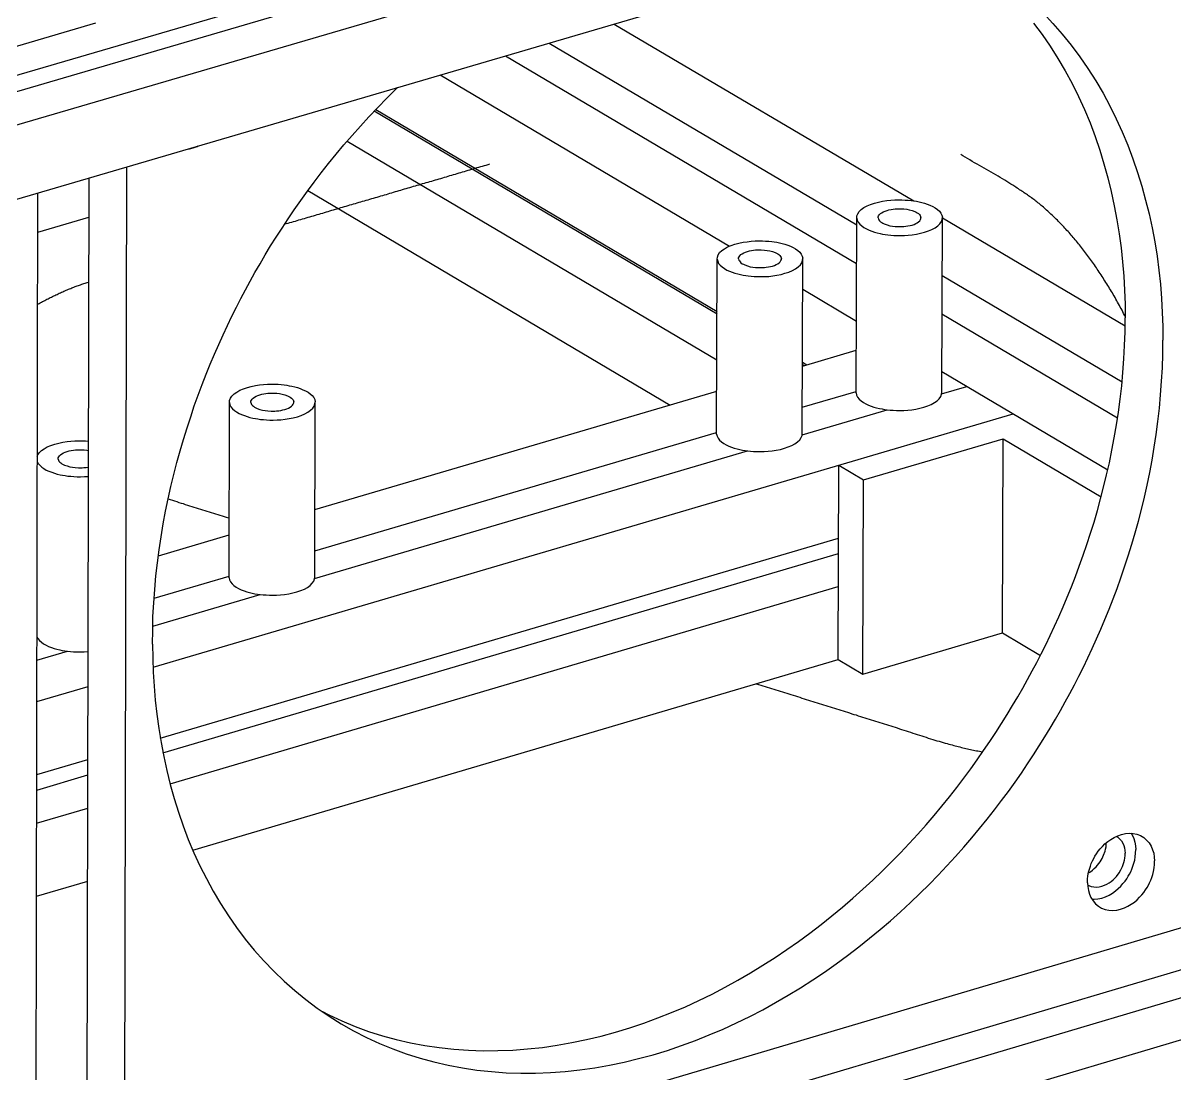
# Model space of a CAD drawing. Header units: millimetres. Extents: x -320 to 323, y -425 to 415.
# Drawn here: x 74.4 to 181.7, y 25.4 to 123.3 of the extents above; entities that cross this region are included whole.
import ezdxf

# ---------------------------------------------------------------- set-up
doc = ezdxf.new("R2010")
doc.units = ezdxf.units.MM
doc.layers.add('SKETCH', color=5, linetype='Continuous')
doc.layers.add('VISIBLE', color=7, linetype='Continuous')

msp = doc.modelspace()

# ---------------------------------------------------------------- linework, layer by layer
at = {"layer": 'SKETCH', "flags": 128}
for points in [[(177.03, 95.95), (176.97, 96.07), (176.89, 96.22), (176.81, 96.37), (176.74, 96.52), (176.66, 96.67), (176.58, 96.82), (176.49, 96.97), (176.41, 97.12), (176.33, 97.27), (176.25, 97.41), (176.17, 97.56), (176.09, 97.7), (176, 97.85), (175.92, 97.99), (175.84, 98.13), (175.75, 98.28), (175.67, 98.42), (175.58, 98.56), (175.5, 98.7), (175.41, 98.84), (175.32, 98.98), (175.24, 99.12), (175.15, 99.26), (175.06, 99.4), (174.98, 99.54), (174.89, 99.67), (174.8, 99.81), (174.71, 99.94), (174.62, 100.08), (174.53, 100.21), (174.44, 100.34), (174.35, 100.48), (174.26, 100.61), (174.17, 100.74), (174.08, 100.87), (173.99, 101), (173.9, 101.12), (173.81, 101.25), (173.71, 101.38), (173.62, 101.5), (173.53, 101.63), (173.43, 101.75), (173.34, 101.88), (173.25, 102), (173.15, 102.12), (173.06, 102.24), (172.96, 102.36), (172.87, 102.48), (172.77, 102.6), (172.68, 102.72), (172.58, 102.84), (172.49, 102.95), (172.39, 103.07), (172.29, 103.19), (172.2, 103.3), (172.1, 103.41), (172, 103.52), (171.91, 103.64), (171.81, 103.75), (171.71, 103.85), (171.61, 103.96), (171.51, 104.07), (171.42, 104.18), (171.32, 104.28), (171.22, 104.39), (171.12, 104.49), (171.02, 104.59), (170.92, 104.7), (170.82, 104.8), (170.72, 104.9), (170.62, 105), (170.52, 105.1), (170.42, 105.19), (170.32, 105.29), (170.22, 105.39), (170.12, 105.48), (170.02, 105.58), (169.92, 105.67), (169.82, 105.76), (169.71, 105.85), (169.61, 105.94), (169.51, 106.03), (169.41, 106.12), (169.31, 106.21), (169.21, 106.29), (169.11, 106.38), (169.01, 106.46), (168.91, 106.54), (168.81, 106.61), (168.71, 106.69), (168.61, 106.77), (168.52, 106.84), (168.42, 106.91), (168.32, 106.98), (168.23, 107.05), (168.13, 107.12), (168.03, 107.19), (167.93, 107.26), (167.83, 107.33), (167.73, 107.4), (167.63, 107.47), (167.52, 107.54), (167.42, 107.61), (167.31, 107.68), (167.2, 107.75), (167.09, 107.82), (166.97, 107.9), (166.86, 107.98), (166.74, 108.05), (166.56, 108.17), (166.38, 108.28), (166.19, 108.4), (166, 108.52), (165.81, 108.64), (165.61, 108.76), (165.4, 108.88), (165.19, 109), (164.98, 109.13), (164.77, 109.25), (164.55, 109.38), (164.33, 109.5), (164.12, 109.63), (163.89, 109.76), (163.67, 109.89), (163.45, 110.01), (163.23, 110.14), (163.01, 110.27), (162.79, 110.39), (162.57, 110.52), (162.35, 110.65), (162.13, 110.77), (161.92, 110.9), (161.71, 111.02)], [(98.72, 104.54), (98.88, 104.59), (99.05, 104.64), (99.22, 104.69), (99.39, 104.74), (99.56, 104.78), (99.73, 104.83), (99.89, 104.88), (100.06, 104.93), (100.23, 104.98), (100.4, 105.03), (100.57, 105.08), (100.74, 105.13), (100.91, 105.18), (101.08, 105.23), (101.25, 105.28), (101.42, 105.33), (101.59, 105.38), (101.76, 105.43), (101.93, 105.48), (102.1, 105.53), (102.27, 105.58), (102.44, 105.63), (102.61, 105.68), (102.78, 105.73), (102.94, 105.78), (103.11, 105.83), (103.28, 105.88), (103.45, 105.93), (103.62, 105.98), (103.79, 106.03), (103.96, 106.08), (104.13, 106.13), (104.3, 106.18), (104.47, 106.23), (104.64, 106.28), (104.81, 106.33), (104.98, 106.38), (105.15, 106.43), (105.32, 106.48), (105.49, 106.53), (105.66, 106.58), (105.83, 106.63), (105.99, 106.67), (106.16, 106.72), (106.33, 106.77), (106.5, 106.82), (106.67, 106.87), (106.84, 106.92), (107.01, 106.97), (107.18, 107.02), (107.35, 107.07), (107.52, 107.12), (107.69, 107.17), (107.86, 107.22), (108.03, 107.27), (108.2, 107.32), (108.37, 107.37), (108.54, 107.42), (108.7, 107.47), (108.87, 107.52), (109.04, 107.57), (109.21, 107.62), (109.38, 107.67), (109.55, 107.72), (109.72, 107.77), (109.89, 107.82), (110.06, 107.87), (110.23, 107.92), (110.4, 107.97), (110.57, 108.02), (110.74, 108.07), (110.91, 108.12), (111.08, 108.17), (111.25, 108.22), (111.41, 108.27), (111.58, 108.32), (111.75, 108.37), (111.92, 108.41), (112.09, 108.46), (112.26, 108.51), (112.43, 108.56), (112.6, 108.61), (112.77, 108.66), (112.94, 108.71), (113.11, 108.76), (113.28, 108.81), (113.45, 108.86), (113.62, 108.91), (113.79, 108.96), (113.95, 109.01), (114.12, 109.06), (114.29, 109.11), (114.46, 109.16), (114.63, 109.21), (114.8, 109.26), (114.97, 109.31), (115.14, 109.36), (115.31, 109.41), (115.48, 109.46), (115.65, 109.51), (115.82, 109.56), (115.99, 109.61), (116.16, 109.66), (116.33, 109.71), (116.49, 109.76), (116.66, 109.81), (116.83, 109.86), (117, 109.91), (117.17, 109.96), (117.34, 110.01), (117.51, 110.05), (117.68, 110.1), (117.85, 110.15)], [(75.71, 97.08), (75.74, 97.1), (75.85, 97.16), (75.95, 97.21), (76.06, 97.27), (76.16, 97.32), (76.26, 97.38), (76.37, 97.43), (76.47, 97.49), (76.58, 97.54), (76.68, 97.59), (76.79, 97.65), (76.89, 97.7), (77, 97.75), (77.1, 97.8), (77.21, 97.85), (77.31, 97.9), (77.42, 97.95), (77.52, 98), (77.63, 98.05), (77.73, 98.1), (77.84, 98.15), (77.95, 98.19), (78.05, 98.24), (78.16, 98.29), (78.26, 98.33), (78.37, 98.38), (78.47, 98.42), (78.58, 98.47), (78.69, 98.51), (78.79, 98.55), (78.9, 98.6), (79, 98.64), (79.1, 98.68), (79.21, 98.72), (79.31, 98.75), (79.41, 98.79), (79.51, 98.83), (79.62, 98.87), (79.72, 98.9), (79.82, 98.94), (79.93, 98.98), (80.03, 99.01), (80.13, 99.05), (80.24, 99.08), (80.34, 99.12), (80.45, 99.15), (80.48, 99.16)], [(87.87, 78.94), (88.06, 78.88), (88.27, 78.81), (88.47, 78.75), (88.67, 78.69), (88.87, 78.62), (89.07, 78.56), (89.27, 78.5), (89.47, 78.43), (89.67, 78.37), (89.87, 78.31), (90.08, 78.24), (90.28, 78.18), (90.48, 78.12), (90.68, 78.05), (90.88, 77.99), (91.08, 77.93), (91.28, 77.86), (91.48, 77.8), (91.69, 77.74), (91.89, 77.67), (92.09, 77.61), (92.29, 77.55), (92.49, 77.49), (92.69, 77.42), (92.89, 77.36), (93.09, 77.3), (93.29, 77.23), (93.5, 77.17), (93.56, 77.15)], [(142.66, 61.73), (142.67, 61.72), (142.88, 61.66), (143.08, 61.6), (143.28, 61.53), (143.48, 61.47), (143.68, 61.41), (143.89, 61.34), (144.09, 61.28), (144.29, 61.22), (144.49, 61.15), (144.69, 61.09), (144.89, 61.03), (145.1, 60.96), (145.3, 60.9), (145.5, 60.84), (145.7, 60.77), (145.9, 60.71), (146.11, 60.65), (146.31, 60.58), (146.51, 60.52), (146.71, 60.46), (146.91, 60.39), (147.12, 60.33), (147.32, 60.26), (147.52, 60.2), (147.72, 60.14), (147.92, 60.07), (148.13, 60.01), (148.33, 59.95), (148.53, 59.88), (148.73, 59.82), (148.93, 59.76), (149.14, 59.69), (149.34, 59.63), (149.54, 59.57), (149.74, 59.5), (149.94, 59.44), (150.15, 59.38), (150.35, 59.31), (150.55, 59.25), (150.75, 59.19), (150.95, 59.12), (151.16, 59.06), (151.36, 59), (151.56, 58.93), (151.76, 58.87), (151.96, 58.81), (152.17, 58.74), (152.37, 58.68), (152.57, 58.62), (152.77, 58.55), (152.97, 58.49), (153.18, 58.43), (153.38, 58.36), (153.58, 58.3), (153.78, 58.23), (153.98, 58.17), (154.19, 58.11), (154.39, 58.04), (154.59, 57.98), (154.79, 57.92), (154.99, 57.85), (155.2, 57.79), (155.4, 57.73), (155.6, 57.66), (155.8, 57.6), (156.01, 57.53), (156.21, 57.47), (156.42, 57.4), (156.63, 57.33), (156.83, 57.27), (157.04, 57.2), (157.25, 57.13), (157.46, 57.06), (157.66, 57), (157.87, 56.93), (158.08, 56.86), (158.28, 56.79), (158.49, 56.73), (158.69, 56.66), (158.9, 56.6), (159.1, 56.54), (159.3, 56.47), (159.5, 56.41), (159.69, 56.36), (159.88, 56.3), (160.08, 56.24), (160.26, 56.19), (160.45, 56.14), (160.6, 56.1), (160.76, 56.06), (160.91, 56.02), (161.06, 55.98), (161.2, 55.94), (161.35, 55.9), (161.49, 55.86), (161.64, 55.83), (161.78, 55.79), (161.92, 55.75), (162.06, 55.72), (162.2, 55.69), (162.34, 55.65), (162.48, 55.62), (162.62, 55.59), (162.76, 55.56), (162.9, 55.53), (163.04, 55.51), (163.18, 55.48), (163.31, 55.46), (163.45, 55.43), (163.59, 55.41), (163.73, 55.39), (163.77, 55.38)]]:
    msp.add_lwpolyline(points, dxfattribs=at)
at = {"layer": 'VISIBLE'}
for p, q in [((-16.67, 91.93), (306.02, 186.43)), ((-16.67, 90.42), (302.44, 183.89)), ((-16.66, 87.3), (305.98, 181.83)), ((-16.66, 80.36), (305.93, 174.95)), ((169.38, 124.22), (170.29, 123.25)), ((-2.2, 98.9), (81.12, 123.29)), ((129.43, 123.19), (157.34, 106.71)), ((168.49, 123.28), (169.29, 122.21)), ((170.29, 123.25), (171.17, 122.24)), ((123.36, 121.41), (152.03, 104.47)), ((169.29, 122.21), (170.05, 121.11)), ((169.29, 122.21), (170.05, 121.11)), ((171.17, 122.24), (172.01, 121.21)), ((119.31, 120.22), (152.01, 100.89)), ((170.05, 121.11), (170.77, 119.98)), ((172.01, 121.21), (172.81, 120.14)), ((170.77, 119.98), (171.45, 118.82)), ((172.81, 120.14), (173.57, 119.03)), ((113.23, 118.44), (140.18, 102.5)), ((171.45, 118.82), (172.09, 117.64)), ((173.57, 119.03), (174.29, 117.9)), ((108.24, 116.28), (109.11, 117.14)), ((109.11, 117.14), (109.25, 117.27)), ((172.09, 117.64), (172.69, 116.44)), ((174.29, 117.9), (174.97, 116.75)), ((107.4, 115.42), (108.24, 116.28)), ((172.69, 116.44), (173.24, 115.21)), ((174.97, 116.75), (175.61, 115.57)), ((106.58, 114.55), (107.4, 115.42)), ((107.08, 115.09), (139.01, 96.19)), ((107.21, 115.22), (139.01, 96.4)), ((173.24, 115.21), (173.76, 113.97)), ((173.24, 115.21), (173.76, 113.97)), ((175.61, 115.57), (176.21, 114.36)), ((105.78, 113.68), (106.58, 114.55)), ((173.76, 113.97), (174.23, 112.72)), ((173.76, 113.97), (174.23, 112.72)), ((176.21, 114.36), (176.76, 113.14)), ((104.25, 111.94), (105.01, 112.81)), ((105.01, 112.81), (105.78, 113.68)), ((174.23, 112.72), (174.67, 111.45)), ((176.76, 113.14), (177.28, 111.9)), ((89.85, 111.57), (90.21, 111.65)), ((90.21, 111.65), (90.56, 111.78)), ((90.56, 111.78), (90.67, 111.83)), ((103.53, 111.07), (104.25, 111.94)), ((104.55, 112.28), (138.99, 91.89)), ((177.28, 111.9), (177.75, 110.64)), ((89.79, 111.57), (89.85, 111.57)), ((102.82, 110.2), (103.53, 111.07)), ((174.67, 111.45), (175.06, 110.16)), ((177.75, 110.64), (178.19, 109.37)), ((83.82, 9.82), (84.02, 109.88)), ((102.14, 109.33), (102.82, 110.2)), ((175.06, 110.16), (175.42, 108.87)), ((175.06, 110.16), (175.42, 108.87)), ((80.31, 8.78), (80.5, 108.85)), ((100.84, 107.6), (101.48, 108.46)), ((101.48, 108.46), (102.14, 109.33)), ((175.42, 108.87), (175.74, 107.57)), ((178.19, 109.37), (178.58, 108.09)), ((75.55, 7.37), (75.72, 107.44)), ((100.22, 106.74), (100.84, 107.6)), ((100.9, 107.68), (134.63, 87.69)), ((175.74, 107.57), (176.02, 106.26)), ((178.58, 108.09), (178.94, 106.79)), ((99.62, 105.88), (100.22, 106.74)), ((152.99, 106.24), (153.32, 106.38)), ((153.32, 106.38), (153.68, 106.5)), ((153.68, 106.5), (154.05, 106.6)), ((154.05, 106.6), (154.44, 106.68)), ((154.44, 106.68), (154.82, 106.74)), ((154.82, 106.74), (155.2, 106.77)), ((155.2, 106.77), (155.56, 106.8)), ((155.56, 106.8), (155.91, 106.81)), ((155.91, 106.81), (156.24, 106.8)), ((156.24, 106.8), (156.54, 106.79)), ((156.54, 106.79), (156.83, 106.77)), ((156.83, 106.77), (157.1, 106.74)), ((157.1, 106.74), (157.34, 106.71)), ((157.34, 106.71), (157.58, 106.67)), ((157.58, 106.67), (157.83, 106.62)), ((157.83, 106.62), (158.08, 106.56)), ((158.08, 106.56), (158.34, 106.49)), ((158.34, 106.49), (158.6, 106.4)), ((158.6, 106.4), (158.85, 106.3)), ((158.85, 106.3), (159.1, 106.19)), ((176.02, 106.26), (176.27, 104.95)), ((178.94, 106.79), (179.26, 105.49)), ((75.72, 103.78), (80.49, 105.18)), ((99.04, 105.03), (99.62, 105.88)), ((152.03, 105.1), (152.04, 105.31)), ((152.03, 105.1), (152.04, 105.31)), ((152.04, 105.31), (152.12, 105.51)), ((152.04, 105.31), (152.12, 105.51)), ((152.12, 105.51), (152.25, 105.71)), ((152.12, 105.51), (152.25, 105.71)), ((152.25, 105.71), (152.45, 105.9)), ((152.25, 105.71), (152.45, 105.9)), ((152.45, 105.9), (152.7, 106.08)), ((152.45, 105.9), (152.7, 106.08)), ((152.7, 106.08), (152.99, 106.24)), ((154.02, 105.12), (154.03, 105.22)), ((154.03, 105.22), (154.06, 105.33)), ((154.06, 105.33), (154.13, 105.43)), ((154.13, 105.43), (154.23, 105.52)), ((154.23, 105.52), (154.35, 105.61)), ((154.35, 105.61), (154.5, 105.69)), ((154.5, 105.69), (154.67, 105.76)), ((154.67, 105.76), (154.85, 105.82)), ((154.85, 105.82), (155.03, 105.87)), ((155.03, 105.87), (155.22, 105.91)), ((155.22, 105.91), (155.42, 105.94)), ((155.42, 105.94), (155.6, 105.96)), ((155.6, 105.96), (155.79, 105.97)), ((155.79, 105.97), (156.12, 105.97)), ((156.12, 105.97), (156.42, 105.96)), ((156.42, 105.96), (156.68, 105.93)), ((156.68, 105.93), (156.92, 105.88)), ((156.92, 105.88), (157.18, 105.82)), ((157.18, 105.82), (157.43, 105.72)), ((157.43, 105.72), (157.56, 105.66)), ((157.56, 105.66), (157.67, 105.6)), ((157.67, 105.6), (157.78, 105.53)), ((157.78, 105.53), (157.86, 105.44)), ((157.86, 105.44), (157.94, 105.36)), ((157.94, 105.36), (157.98, 105.26)), ((157.98, 105.26), (158, 105.16)), ((159.1, 106.19), (159.33, 106.06)), ((159.33, 106.06), (159.54, 105.91)), ((159.54, 105.91), (159.72, 105.75)), ((159.72, 105.75), (159.86, 105.57)), ((159.86, 105.57), (159.95, 105.38)), ((159.94, 88.89), (160, 105.18)), ((159.95, 105.38), (160, 105.18)), ((159.98, 104.98), (160, 105.18)), ((179.26, 105.49), (179.54, 104.19)), ((97.94, 103.34), (98.48, 104.18)), ((98.48, 104.18), (99.04, 105.03)), ((151.97, 88.81), (152.03, 105.1)), ((152.03, 105.1), (152.07, 104.9)), ((152.07, 104.9), (152.17, 104.72)), ((152.17, 104.72), (152.31, 104.54)), ((152.31, 104.54), (152.49, 104.38)), ((152.49, 104.38), (152.69, 104.23)), ((152.69, 104.23), (152.92, 104.1)), ((154.02, 105.12), (154.02, 105.12)), ((154.02, 105.12), (154.04, 105.02)), ((154.04, 105.02), (154.09, 104.93)), ((154.09, 104.93), (154.16, 104.84)), ((154.16, 104.84), (154.25, 104.76)), ((154.25, 104.76), (154.35, 104.69)), ((154.35, 104.69), (154.47, 104.62)), ((154.47, 104.62), (154.59, 104.56)), ((154.59, 104.56), (154.85, 104.47)), ((154.85, 104.47), (155.1, 104.4)), ((155.1, 104.4), (155.35, 104.36)), ((155.35, 104.36), (155.6, 104.33)), ((155.6, 104.33), (155.9, 104.31)), ((155.9, 104.31), (156.24, 104.31)), ((156.24, 104.31), (156.42, 104.33)), ((156.42, 104.33), (156.61, 104.35)), ((156.61, 104.35), (156.8, 104.37)), ((156.8, 104.37), (156.99, 104.41)), ((156.99, 104.41), (157.18, 104.46)), ((157.18, 104.46), (157.36, 104.52)), ((157.36, 104.52), (157.52, 104.59)), ((157.36, 104.52), (157.52, 104.59)), ((157.52, 104.59), (157.67, 104.68)), ((157.52, 104.59), (157.67, 104.68)), ((157.67, 104.68), (157.79, 104.76)), ((157.79, 104.76), (157.89, 104.86)), ((157.79, 104.76), (157.89, 104.86)), ((157.89, 104.86), (157.96, 104.96)), ((157.89, 104.86), (157.96, 104.96)), ((157.96, 104.96), (158, 105.06)), ((157.96, 104.96), (158, 105.06)), ((158, 105.16), (158, 105.16)), ((158, 105.06), (158, 105.16)), ((158, 105.06), (158, 105.16)), ((159.03, 104.05), (159.33, 104.21)), ((159.33, 104.21), (159.58, 104.39)), ((159.58, 104.39), (159.77, 104.58)), ((159.77, 104.58), (159.91, 104.78)), ((159.91, 104.78), (159.98, 104.98)), ((160, 105.14), (177.03, 95.08)), ((176.27, 104.95), (176.48, 103.64)), ((179.54, 104.19), (179.79, 102.88)), ((97.42, 102.51), (97.94, 103.34)), ((152.92, 104.1), (153.17, 103.98)), ((153.17, 103.98), (153.43, 103.88)), ((153.43, 103.88), (153.68, 103.8)), ((153.68, 103.8), (153.94, 103.72)), ((153.94, 103.72), (154.2, 103.66)), ((154.2, 103.66), (154.44, 103.62)), ((154.44, 103.62), (154.68, 103.58)), ((154.68, 103.58), (154.93, 103.54)), ((154.93, 103.54), (155.19, 103.51)), ((155.19, 103.51), (155.48, 103.49)), ((155.48, 103.49), (155.79, 103.48)), ((155.79, 103.48), (156.12, 103.48)), ((156.12, 103.48), (156.47, 103.49)), ((156.47, 103.49), (156.83, 103.51)), ((156.83, 103.51), (157.2, 103.55)), ((157.2, 103.55), (157.59, 103.61)), ((157.59, 103.61), (157.97, 103.69)), ((157.97, 103.69), (158.35, 103.78)), ((158.35, 103.78), (158.7, 103.91)), ((158.7, 103.91), (159.03, 104.05)), ((176.48, 103.64), (176.65, 102.33)), ((96.92, 101.68), (97.42, 102.51)), ((139.25, 101.89), (139.45, 102.08)), ((139.25, 101.89), (139.45, 102.08)), ((139.45, 102.08), (139.69, 102.25)), ((139.45, 102.08), (139.69, 102.25)), ((139.69, 102.25), (139.99, 102.42)), ((139.99, 102.42), (140.32, 102.56)), ((140.32, 102.56), (140.68, 102.68)), ((140.68, 102.68), (141.05, 102.78)), ((141.05, 102.78), (141.44, 102.85)), ((141.44, 102.85), (141.82, 102.91)), ((141.66, 101.94), (141.84, 102)), ((141.82, 102.91), (142.2, 102.95)), ((141.84, 102), (142.03, 102.05)), ((142.03, 102.05), (142.22, 102.09)), ((142.2, 102.95), (142.56, 102.98)), ((142.22, 102.09), (142.41, 102.12)), ((142.41, 102.12), (142.6, 102.14)), ((142.56, 102.98), (142.91, 102.99)), ((142.6, 102.14), (142.78, 102.15)), ((142.78, 102.15), (143.12, 102.15)), ((142.91, 102.99), (143.23, 102.98)), ((143.12, 102.15), (143.42, 102.13)), ((143.23, 102.98), (143.54, 102.97)), ((143.42, 102.13), (143.67, 102.1)), ((143.54, 102.97), (143.83, 102.95)), ((143.67, 102.1), (143.92, 102.06)), ((143.83, 102.95), (144.1, 102.92)), ((143.92, 102.06), (144.17, 101.99)), ((144.1, 102.92), (144.34, 102.89)), ((144.17, 101.99), (144.43, 101.9)), ((144.34, 102.89), (144.58, 102.85)), ((144.58, 102.85), (144.83, 102.8)), ((144.83, 102.8), (145.08, 102.74)), ((145.08, 102.74), (145.34, 102.67)), ((145.34, 102.67), (145.6, 102.58)), ((145.6, 102.58), (145.85, 102.48)), ((145.85, 102.48), (146.1, 102.36)), ((146.1, 102.36), (146.33, 102.23)), ((146.33, 102.23), (146.54, 102.09)), ((146.54, 102.09), (146.72, 101.92)), ((176.65, 102.33), (176.79, 101.02)), ((179.79, 102.88), (180, 101.57)), ((96.43, 100.86), (96.92, 101.68)), ((138.97, 84.98), (139.02, 101.28)), ((139.02, 101.28), (139.04, 101.48)), ((139.02, 101.28), (139.07, 101.08)), ((139.04, 101.48), (139.11, 101.69)), ((139.04, 101.48), (139.11, 101.69)), ((139.07, 101.08), (139.16, 100.89)), ((139.11, 101.69), (139.25, 101.89)), ((139.16, 100.89), (139.3, 100.72)), ((141.02, 101.4), (141.06, 101.5)), ((141.02, 101.3), (141.02, 101.4)), ((141.02, 101.3), (141.02, 101.3)), ((141.02, 101.3), (141.04, 101.2)), ((141.04, 101.2), (141.09, 101.11)), ((141.06, 101.5), (141.13, 101.6)), ((141.09, 101.11), (141.16, 101.02)), ((141.13, 101.6), (141.23, 101.7)), ((141.16, 101.02), (141.24, 100.94)), ((141.23, 101.7), (141.35, 101.79)), ((141.24, 100.94), (141.35, 100.86)), ((141.35, 101.79), (141.5, 101.87)), ((141.5, 101.87), (141.66, 101.94)), ((144.43, 101.9), (144.55, 101.84)), ((144.55, 101.84), (144.67, 101.78)), ((144.67, 101.78), (144.77, 101.7)), ((144.67, 100.85), (144.79, 100.94)), ((144.77, 101.7), (144.86, 101.62)), ((144.79, 100.94), (144.89, 101.04)), ((144.86, 101.62), (144.93, 101.53)), ((144.89, 101.04), (144.96, 101.14)), ((144.89, 101.04), (144.96, 101.14)), ((144.93, 101.53), (144.98, 101.44)), ((144.96, 101.14), (145, 101.24)), ((144.96, 101.14), (145, 101.24)), ((144.98, 101.44), (145, 101.34)), ((145, 101.34), (145, 101.34)), ((145, 101.24), (145, 101.34)), ((145, 101.24), (145, 101.34)), ((146.72, 101.92), (146.86, 101.75)), ((146.77, 100.75), (146.91, 100.95)), ((146.86, 101.75), (146.95, 101.56)), ((146.91, 100.95), (146.98, 101.16)), ((146.94, 85.06), (147, 101.36)), ((146.95, 101.56), (147, 101.36)), ((146.98, 101.16), (147, 101.36)), ((176.79, 101.02), (176.9, 99.71)), ((180, 101.57), (180.17, 100.25)), ((95.51, 99.23), (95.96, 100.04)), ((95.96, 100.04), (96.43, 100.86)), ((139.3, 100.72), (139.48, 100.55)), ((139.48, 100.55), (139.69, 100.4)), ((139.69, 100.4), (139.92, 100.27)), ((139.92, 100.27), (140.16, 100.16)), ((140.16, 100.16), (140.42, 100.06)), ((140.42, 100.06), (140.68, 99.97)), ((140.68, 99.97), (140.94, 99.9)), ((140.94, 99.9), (141.19, 99.84)), ((141.19, 99.84), (141.44, 99.79)), ((141.35, 100.86), (141.46, 100.8)), ((141.46, 100.8), (141.59, 100.74)), ((141.59, 100.74), (141.84, 100.65)), ((141.84, 100.65), (142.1, 100.58)), ((142.1, 100.58), (142.34, 100.54)), ((142.34, 100.54), (142.6, 100.5)), ((142.34, 100.54), (142.6, 100.5)), ((142.6, 100.5), (142.9, 100.49)), ((142.9, 100.49), (143.23, 100.49)), ((143.23, 100.49), (143.42, 100.5)), ((143.42, 100.5), (143.6, 100.52)), ((143.6, 100.52), (143.8, 100.55)), ((143.8, 100.55), (143.99, 100.59)), ((143.99, 100.59), (144.18, 100.64)), ((144.18, 100.64), (144.35, 100.7)), ((144.35, 100.7), (144.52, 100.77)), ((144.35, 100.7), (144.52, 100.77)), ((144.52, 100.77), (144.67, 100.85)), ((144.52, 100.77), (144.67, 100.85)), ((144.58, 99.78), (144.97, 99.86)), ((144.97, 99.86), (145.34, 99.96)), ((145.34, 99.96), (145.7, 100.08)), ((145.7, 100.08), (146.03, 100.22)), ((146.03, 100.22), (146.33, 100.38)), ((146.33, 100.38), (146.57, 100.56)), ((146.57, 100.56), (146.77, 100.75)), ((180.17, 100.25), (180.31, 98.94)), ((95.08, 98.43), (95.51, 99.23)), ((141.44, 99.79), (141.68, 99.75)), ((141.68, 99.75), (141.92, 99.72)), ((141.92, 99.72), (142.19, 99.69)), ((142.19, 99.69), (142.48, 99.67)), ((142.48, 99.67), (142.78, 99.65)), ((142.78, 99.65), (143.11, 99.65)), ((143.11, 99.65), (143.46, 99.66)), ((143.46, 99.66), (143.82, 99.68)), ((143.82, 99.68), (144.2, 99.72)), ((144.2, 99.72), (144.58, 99.78)), ((159.98, 99.77), (176.74, 89.86)), ((176.9, 99.71), (176.98, 98.4)), ((180.31, 98.94), (180.42, 97.63)), ((94.65, 97.63), (95.08, 98.43)), ((146.99, 98.47), (151.99, 95.51)), ((176.98, 98.4), (177.02, 97.1)), ((93.82, 95.97), (94.23, 96.81)), ((94.23, 96.81), (94.65, 97.63)), ((177.02, 97.1), (177.04, 95.81)), ((180.42, 97.63), (180.49, 96.32)), ((93.4, 95.11), (93.82, 95.97)), ((159.96, 96.19), (176.33, 86.51)), ((177.02, 94.52), (177.04, 95.81)), ((180.49, 96.32), (180.54, 95.02)), ((92.99, 94.24), (93.4, 95.11)), ((176.98, 93.25), (177.02, 94.52)), ((180.54, 95.02), (180.55, 93.73)), ((92.59, 93.34), (92.99, 94.24)), ((180.54, 92.44), (180.55, 93.73)), ((91.8, 91.51), (92.19, 92.43)), ((92.19, 92.43), (92.59, 93.34)), ((146.96, 91.32), (151.98, 92.8)), ((176.92, 91.98), (176.98, 93.25)), ((180.5, 91.17), (180.54, 92.44)), ((91.42, 90.56), (91.8, 91.51)), ((146.96, 91.69), (147.39, 91.44)), ((146.96, 91.48), (147.15, 91.37)), ((176.82, 90.72), (176.92, 91.98)), ((91.04, 89.59), (91.42, 90.56)), ((159.94, 90.81), (175.41, 81.66)), ((176.71, 89.48), (176.82, 90.72)), ((180.43, 89.9), (180.5, 91.17)), ((90.67, 88.61), (91.04, 89.59)), ((94.56, 89.06), (94.89, 89.2)), ((94.89, 89.2), (95.25, 89.32)), ((95.25, 89.32), (95.62, 89.42)), ((95.62, 89.42), (96.01, 89.5)), ((96.01, 89.5), (96.39, 89.56)), ((96.39, 89.56), (96.77, 89.6)), ((96.77, 89.6), (97.13, 89.62)), ((97.13, 89.62), (97.48, 89.63)), ((97.48, 89.63), (97.81, 89.63)), ((97.81, 89.63), (98.12, 89.62)), ((98.12, 89.62), (98.41, 89.59)), ((98.41, 89.59), (98.67, 89.57)), ((98.67, 89.57), (98.92, 89.53)), ((98.92, 89.53), (99.16, 89.49)), ((99.16, 89.49), (99.41, 89.44)), ((99.41, 89.44), (99.66, 89.38)), ((99.66, 89.38), (99.92, 89.31)), ((99.92, 89.31), (100.18, 89.22)), ((100.18, 89.22), (100.43, 89.12)), ((100.43, 89.12), (100.68, 89.01)), ((159.93, 88.74), (162.27, 89.43)), ((162.27, 89.43), (162.27, 89.43)), ((176.57, 88.25), (176.71, 89.48)), ((180.34, 88.64), (180.43, 89.9)), ((90.31, 87.61), (90.67, 88.61)), ((93.58, 87.92), (93.6, 88.12)), ((93.6, 88.12), (93.68, 88.33)), ((93.6, 88.12), (93.68, 88.33)), ((93.68, 88.33), (93.82, 88.53)), ((93.68, 88.33), (93.82, 88.53)), ((93.82, 88.53), (94.01, 88.72)), ((93.82, 88.53), (94.01, 88.72)), ((94.01, 88.72), (94.26, 88.9)), ((94.01, 88.72), (94.26, 88.9)), ((94.26, 88.9), (94.56, 89.06)), ((95.58, 87.94), (95.59, 88.04)), ((95.59, 88.04), (95.63, 88.14)), ((95.63, 88.14), (95.7, 88.24)), ((95.7, 88.24), (95.79, 88.34)), ((95.79, 88.34), (95.92, 88.43)), ((95.92, 88.43), (96.07, 88.51)), ((96.07, 88.51), (96.23, 88.58)), ((96.23, 88.58), (96.41, 88.64)), ((96.41, 88.64), (96.6, 88.69)), ((96.6, 88.69), (96.79, 88.73)), ((96.79, 88.73), (96.98, 88.76)), ((96.98, 88.76), (97.17, 88.78)), ((97.17, 88.78), (97.36, 88.79)), ((97.36, 88.79), (97.69, 88.79)), ((97.69, 88.79), (97.99, 88.78)), ((97.99, 88.78), (98.25, 88.75)), ((98.25, 88.75), (98.49, 88.7)), ((98.49, 88.7), (98.75, 88.64)), ((98.75, 88.64), (99, 88.54)), ((99, 88.54), (99.13, 88.48)), ((99.13, 88.48), (99.24, 88.42)), ((99.24, 88.42), (99.35, 88.34)), ((99.35, 88.34), (99.44, 88.26)), ((99.44, 88.26), (99.51, 88.17)), ((99.51, 88.17), (99.55, 88.08)), ((99.55, 88.08), (99.57, 87.98)), ((100.68, 89.01), (100.91, 88.88)), ((100.91, 88.88), (101.11, 88.73)), ((101.11, 88.73), (101.29, 88.57)), ((101.29, 88.57), (101.43, 88.39)), ((101.43, 88.39), (101.53, 88.2)), ((101.53, 88.2), (101.57, 88)), ((101.55, 77.95), (138.98, 88.97)), ((146.95, 87.48), (151.97, 88.96)), ((151.97, 88.81), (151.97, 88.81)), ((151.97, 88.81), (152.01, 88.61)), ((152.01, 88.61), (152.11, 88.42)), ((152.11, 88.42), (152.25, 88.25)), ((152.25, 88.25), (152.43, 88.08)), ((152.43, 88.08), (152.64, 87.94)), ((159.27, 87.91), (159.52, 88.09)), ((159.27, 87.91), (159.52, 88.09)), ((159.52, 88.09), (159.71, 88.28)), ((159.71, 88.28), (159.85, 88.48)), ((159.71, 88.28), (159.85, 88.48)), ((159.85, 88.48), (159.92, 88.69)), ((159.85, 88.48), (159.92, 88.69)), ((159.92, 88.69), (159.94, 88.89)), ((159.94, 88.89), (159.94, 88.89)), ((176.41, 87.03), (176.57, 88.25)), ((180.23, 87.4), (180.34, 88.64)), ((89.97, 86.59), (90.31, 87.61)), ((93.55, 71.6), (93.58, 87.92)), ((93.58, 87.92), (93.63, 87.72)), ((93.63, 87.72), (93.72, 87.53)), ((93.72, 87.53), (93.86, 87.35)), ((93.86, 87.35), (94.04, 87.19)), ((94.04, 87.19), (94.25, 87.04)), ((94.25, 87.04), (94.48, 86.91)), ((95.58, 87.94), (95.58, 87.94)), ((95.58, 87.94), (95.6, 87.84)), ((95.6, 87.84), (95.65, 87.75)), ((95.65, 87.75), (95.72, 87.66)), ((95.72, 87.66), (95.81, 87.58)), ((95.81, 87.58), (95.91, 87.5)), ((95.91, 87.5), (96.03, 87.44)), ((96.03, 87.44), (96.15, 87.38)), ((96.15, 87.38), (96.41, 87.28)), ((96.41, 87.28), (96.66, 87.22)), ((96.41, 87.28), (96.66, 87.22)), ((96.66, 87.22), (96.91, 87.17)), ((96.91, 87.17), (97.16, 87.14)), ((97.16, 87.14), (97.46, 87.13)), ((97.46, 87.13), (97.8, 87.13)), ((97.8, 87.13), (97.98, 87.14)), ((97.98, 87.14), (98.17, 87.16)), ((98.17, 87.16), (98.36, 87.19)), ((98.36, 87.19), (98.55, 87.23)), ((98.55, 87.23), (98.74, 87.28)), ((98.74, 87.28), (98.92, 87.34)), ((98.92, 87.34), (99.09, 87.41)), ((98.92, 87.34), (99.09, 87.41)), ((99.09, 87.41), (99.24, 87.49)), ((99.09, 87.41), (99.24, 87.49)), ((99.24, 87.49), (99.36, 87.58)), ((99.36, 87.58), (99.46, 87.68)), ((99.46, 87.68), (99.53, 87.78)), ((99.46, 87.68), (99.53, 87.78)), ((99.53, 87.78), (99.57, 87.88)), ((99.53, 87.78), (99.57, 87.88)), ((99.57, 87.98), (99.57, 87.98)), ((99.57, 87.88), (99.57, 87.98)), ((99.57, 87.88), (99.57, 87.98)), ((100.6, 86.86), (100.89, 87.02)), ((100.89, 87.02), (101.14, 87.2)), ((101.14, 87.2), (101.34, 87.39)), ((101.34, 87.39), (101.48, 87.59)), ((101.48, 87.59), (101.55, 87.8)), ((101.53, 71.68), (101.57, 88)), ((101.55, 87.8), (101.57, 88)), ((146.93, 84.91), (154.86, 87.25)), ((152.64, 87.94), (152.87, 87.8)), ((152.87, 87.8), (153.11, 87.69)), ((153.11, 87.69), (153.37, 87.59)), ((153.37, 87.59), (153.63, 87.5)), ((153.63, 87.5), (153.88, 87.43)), ((153.88, 87.43), (154.14, 87.37)), ((154.14, 87.37), (154.39, 87.32)), ((154.39, 87.32), (154.62, 87.28)), ((154.62, 87.28), (154.87, 87.25)), ((154.87, 87.25), (155.14, 87.22)), ((155.14, 87.22), (155.42, 87.2)), ((155.42, 87.2), (155.73, 87.19)), ((155.73, 87.19), (156.06, 87.18)), ((156.06, 87.18), (156.41, 87.19)), ((156.41, 87.19), (156.77, 87.21)), ((156.77, 87.21), (157.15, 87.25)), ((157.15, 87.25), (157.53, 87.31)), ((157.53, 87.31), (157.91, 87.39)), ((157.91, 87.39), (158.29, 87.49)), ((158.29, 87.49), (158.64, 87.61)), ((158.64, 87.61), (158.97, 87.75)), ((158.97, 87.75), (159.27, 87.91)), ((176.22, 85.83), (176.41, 87.03)), ((180.09, 86.17), (180.23, 87.4)), ((86.47, 63.25), (166.6, 86.87)), ((89.63, 85.55), (89.97, 86.59)), ((94.48, 86.91), (94.72, 86.8)), ((94.72, 86.8), (94.98, 86.7)), ((94.98, 86.7), (95.24, 86.61)), ((95.24, 86.61), (95.49, 86.54)), ((95.49, 86.54), (95.75, 86.48)), ((95.75, 86.48), (96, 86.43)), ((96, 86.43), (96.24, 86.39)), ((96.24, 86.39), (96.48, 86.35)), ((96.48, 86.35), (96.75, 86.33)), ((96.75, 86.33), (97.03, 86.3)), ((97.03, 86.3), (97.34, 86.29)), ((97.34, 86.29), (97.67, 86.29)), ((97.67, 86.29), (98.02, 86.3)), ((98.02, 86.3), (98.38, 86.32)), ((98.38, 86.32), (98.76, 86.36)), ((98.76, 86.36), (99.15, 86.42)), ((99.15, 86.42), (99.53, 86.5)), ((99.53, 86.5), (99.91, 86.6)), ((99.91, 86.6), (100.27, 86.72)), ((100.27, 86.72), (100.6, 86.86)), ((166.6, 86.87), (166.6, 86.87)), ((179.92, 84.95), (180.09, 86.17)), ((89.3, 84.49), (89.63, 85.55)), ((101.54, 74.1), (138.97, 85.13)), ((138.97, 84.98), (138.97, 84.98)), ((138.97, 84.98), (139.01, 84.78)), ((139.01, 84.78), (139.11, 84.59)), ((146.85, 84.65), (146.93, 84.86)), ((146.85, 84.65), (146.93, 84.86)), ((146.93, 84.86), (146.94, 85.06)), ((146.94, 85.06), (146.94, 85.06)), ((176.02, 84.64), (176.22, 85.83)), ((179.74, 83.75), (179.92, 84.95)), ((76.31, 83.62), (76.61, 83.78)), ((76.61, 83.78), (76.94, 83.93)), ((76.94, 83.93), (77.3, 84.05)), ((77.3, 84.05), (77.68, 84.15)), ((77.68, 84.15), (78.06, 84.22)), ((78.06, 84.22), (78.45, 84.28)), ((78.45, 84.28), (78.82, 84.32)), ((78.82, 84.32), (79.19, 84.35)), ((79.19, 84.35), (79.54, 84.36)), ((79.54, 84.36), (79.87, 84.35)), ((79.87, 84.35), (80.17, 84.34)), ((80.17, 84.34), (80.46, 84.32)), ((88.99, 83.42), (89.3, 84.49)), ((139.11, 84.59), (139.25, 84.42)), ((139.25, 84.42), (139.43, 84.25)), ((139.43, 84.25), (139.64, 84.11)), ((139.64, 84.11), (139.87, 83.97)), ((139.87, 83.97), (140.11, 83.86)), ((140.11, 83.86), (140.37, 83.76)), ((140.37, 83.76), (140.62, 83.67)), ((145.29, 83.66), (145.65, 83.78)), ((145.65, 83.78), (145.98, 83.92)), ((145.98, 83.92), (146.27, 84.08)), ((145.98, 83.92), (146.27, 84.08)), ((146.27, 84.08), (146.52, 84.26)), ((146.52, 84.26), (146.71, 84.45)), ((146.52, 84.26), (146.71, 84.45)), ((146.71, 84.45), (146.85, 84.65)), ((146.71, 84.45), (146.85, 84.65)), ((152.66, 80.71), (165.66, 84.54)), ((165.59, 66.45), (165.66, 84.54)), ((165.66, 84.54), (174.8, 79.14)), ((175.8, 83.47), (176.02, 84.64)), ((179.54, 82.56), (179.74, 83.75)), ((75.68, 82.93), (75.73, 83.05)), ((75.68, 82.93), (75.73, 83.05)), ((75.73, 83.05), (75.87, 83.25)), ((75.73, 83.05), (75.87, 83.25)), ((75.87, 83.25), (76.06, 83.44)), ((75.87, 83.25), (76.06, 83.44)), ((76.06, 83.44), (76.31, 83.62)), ((76.06, 83.44), (76.31, 83.62)), ((77.63, 82.66), (77.64, 82.76)), ((77.63, 82.66), (77.63, 82.66)), ((77.63, 82.66), (77.65, 82.56)), ((77.64, 82.76), (77.68, 82.87)), ((77.68, 82.87), (77.75, 82.97)), ((77.75, 82.97), (77.85, 83.06)), ((77.85, 83.06), (77.97, 83.15)), ((77.97, 83.15), (78.12, 83.23)), ((78.12, 83.23), (78.28, 83.3)), ((78.28, 83.3), (78.46, 83.36)), ((78.46, 83.36), (78.65, 83.41)), ((78.65, 83.41), (78.85, 83.45)), ((78.85, 83.45), (79.04, 83.48)), ((79.04, 83.48), (79.23, 83.5)), ((79.23, 83.5), (79.41, 83.51)), ((79.41, 83.51), (79.75, 83.52)), ((79.75, 83.52), (80.05, 83.5)), ((80.05, 83.5), (80.3, 83.47)), ((80.3, 83.47), (80.45, 83.44)), ((88.69, 82.33), (88.99, 83.42)), ((101.52, 71.53), (141.86, 83.42)), ((140.62, 83.67), (140.88, 83.6)), ((140.88, 83.6), (141.14, 83.54)), ((141.14, 83.54), (141.38, 83.49)), ((141.38, 83.49), (141.62, 83.45)), ((141.62, 83.45), (141.87, 83.42)), ((141.87, 83.42), (142.13, 83.39)), ((142.13, 83.39), (142.42, 83.37)), ((142.42, 83.37), (142.73, 83.36)), ((142.73, 83.36), (143.06, 83.35)), ((143.06, 83.35), (143.41, 83.36)), ((143.41, 83.36), (143.77, 83.38)), ((143.77, 83.38), (144.15, 83.42)), ((144.15, 83.42), (144.53, 83.48)), ((144.53, 83.48), (144.91, 83.56)), ((144.91, 83.56), (145.29, 83.66)), ((175.56, 82.31), (175.8, 83.47)), ((75.68, 82.43), (75.77, 82.25)), ((75.77, 82.25), (75.91, 82.08)), ((75.91, 82.08), (76.09, 81.91)), ((76.09, 81.91), (76.29, 81.76)), ((76.29, 81.76), (76.52, 81.63)), ((76.52, 81.63), (76.77, 81.52)), ((77.65, 82.56), (77.7, 82.47)), ((77.7, 82.47), (77.77, 82.38)), ((77.77, 82.38), (77.86, 82.3)), ((77.86, 82.3), (77.96, 82.22)), ((77.96, 82.22), (78.08, 82.16)), ((78.08, 82.16), (78.2, 82.1)), ((78.2, 82.1), (78.46, 82.01)), ((78.46, 82.01), (78.71, 81.94)), ((78.71, 81.94), (78.96, 81.9)), ((78.96, 81.9), (79.21, 81.86)), ((79.21, 81.86), (79.51, 81.85)), ((79.51, 81.85), (79.85, 81.85)), ((79.85, 81.85), (80.03, 81.86)), ((80.03, 81.86), (80.22, 81.88)), ((80.22, 81.88), (80.41, 81.91)), ((80.41, 81.91), (80.45, 81.92)), ((88.4, 81.22), (88.69, 82.33)), ((150.29, 63.98), (150.35, 82.08)), ((150.35, 82.08), (152.66, 80.71)), ((175.3, 81.17), (175.56, 82.31)), ((179.32, 81.39), (179.54, 82.56)), ((76.77, 81.52), (77.03, 81.42)), ((77.03, 81.42), (77.28, 81.33)), ((77.28, 81.33), (77.54, 81.26)), ((77.54, 81.26), (77.8, 81.2)), ((77.8, 81.2), (78.04, 81.15)), ((78.04, 81.15), (78.28, 81.11)), ((78.28, 81.11), (78.53, 81.07)), ((78.53, 81.07), (78.8, 81.05)), ((78.8, 81.05), (79.08, 81.02)), ((79.08, 81.02), (79.39, 81.01)), ((79.39, 81.01), (79.72, 81.01)), ((79.72, 81.01), (80.07, 81.02)), ((80.07, 81.02), (80.43, 81.04)), ((80.43, 81.04), (80.45, 81.04)), ((88.13, 80.09), (88.4, 81.22)), ((152.6, 62.61), (152.66, 80.71)), ((175.03, 80.05), (175.3, 81.17)), ((179.08, 80.23), (179.32, 81.39)), ((87.87, 78.95), (88.13, 80.09)), ((174.75, 78.95), (175.03, 80.05)), ((178.82, 79.09), (179.08, 80.23)), ((87.63, 77.79), (87.87, 78.95)), ((174.45, 77.86), (174.75, 78.95)), ((178.55, 77.97), (178.82, 79.09)), ((87.41, 76.61), (87.63, 77.79)), ((174.13, 76.79), (174.45, 77.86)), ((178.26, 76.87), (178.55, 77.97)), ((87.21, 75.42), (87.41, 76.61)), ((173.81, 75.74), (174.13, 76.79)), ((177.96, 75.78), (178.26, 76.87)), ((86.96, 73.65), (93.56, 75.59)), ((87.03, 74.21), (87.21, 75.42)), ((87.14, 56.66), (150.33, 75.29)), ((173.47, 74.7), (173.81, 75.74)), ((177.65, 74.71), (177.96, 75.78)), ((86.87, 72.99), (87.03, 74.21)), ((173.12, 73.69), (173.47, 74.7)), ((177.32, 73.65), (177.65, 74.71)), ((86.73, 71.76), (86.87, 72.99)), ((87.39, 55.28), (150.32, 73.85)), ((172.76, 72.69), (173.12, 73.69)), ((176.98, 72.62), (177.32, 73.65)), ((-16.62, -19.95), (293.39, 71.93)), ((172.4, 71.71), (172.76, 72.69)), ((176.64, 71.6), (176.98, 72.62)), ((86.56, 69.69), (93.55, 71.75)), ((86.62, 70.51), (86.73, 71.76)), ((93.55, 71.6), (93.55, 71.6)), ((93.55, 71.6), (93.59, 71.41)), ((93.59, 71.41), (93.69, 71.22)), ((93.69, 71.22), (93.83, 71.04)), ((93.83, 71.04), (94, 70.87)), ((94, 70.87), (94.21, 70.73)), ((100.86, 70.7), (101.1, 70.88)), ((101.1, 70.88), (101.3, 71.08)), ((101.3, 71.08), (101.44, 71.28)), ((101.3, 71.08), (101.44, 71.28)), ((101.44, 71.28), (101.52, 71.48)), ((101.44, 71.28), (101.52, 71.48)), ((101.52, 71.48), (101.53, 71.68)), ((101.53, 71.68), (101.53, 71.68)), ((172.02, 70.75), (172.4, 71.71)), ((176.28, 70.61), (176.64, 71.6)), ((86.44, 67.09), (96.44, 70.04)), ((86.53, 69.25), (86.62, 70.51)), ((88.05, 52.4), (150.31, 70.77)), ((94.21, 70.73), (94.44, 70.59)), ((94.44, 70.59), (94.69, 70.48)), ((94.69, 70.48), (94.94, 70.38)), ((94.94, 70.38), (95.2, 70.29)), ((95.2, 70.29), (95.46, 70.22)), ((95.46, 70.22), (95.71, 70.16)), ((95.71, 70.16), (95.96, 70.11)), ((95.96, 70.11), (96.2, 70.07)), ((96.2, 70.07), (96.44, 70.04)), ((96.44, 70.04), (96.71, 70.01)), ((96.71, 70.01), (97, 69.99)), ((97, 69.99), (97.31, 69.97)), ((97.31, 69.97), (97.64, 69.97)), ((97.64, 69.97), (97.98, 69.98)), ((97.98, 69.98), (98.35, 70)), ((98.35, 70), (98.72, 70.04)), ((98.72, 70.04), (99.11, 70.1)), ((99.11, 70.1), (99.49, 70.18)), ((99.49, 70.18), (99.87, 70.28)), ((99.87, 70.28), (100.23, 70.4)), ((100.23, 70.4), (100.56, 70.54)), ((100.56, 70.54), (100.86, 70.7)), ((171.25, 68.88), (171.64, 69.8)), ((171.64, 69.8), (172.02, 70.75)), ((175.91, 69.63), (176.28, 70.61)), ((-16.62, -23.89), (297.8, 69.34)), ((86.46, 67.98), (86.53, 69.25)), ((170.85, 67.97), (171.25, 68.88)), ((175.54, 68.66), (175.91, 69.63)), ((86.43, 66.7), (86.46, 67.98)), ((170.45, 67.08), (170.85, 67.97)), ((174.76, 66.8), (175.15, 67.72)), ((175.15, 67.72), (175.54, 68.66)), ((-16.62, -26.52), (300.74, 67.61)), ((86.42, 65.41), (86.43, 66.7)), ((170.04, 66.21), (170.45, 67.08)), ((174.37, 65.89), (174.76, 66.8)), ((75.65, 66.11), (75.74, 65.93)), ((75.74, 65.93), (75.88, 65.75)), ((75.88, 65.75), (76.06, 65.59)), ((76.06, 65.59), (76.27, 65.44)), ((152.6, 62.61), (165.59, 66.45)), ((165.59, 66.45), (169.13, 64.36)), ((169.63, 65.36), (170.04, 66.21)), ((173.96, 65), (174.37, 65.89)), ((-16.62, -30.46), (305.15, 65.02)), ((75.65, 63.91), (78.49, 64.75)), ((76.27, 65.44), (76.5, 65.31)), ((76.5, 65.31), (76.74, 65.19)), ((76.74, 65.19), (77, 65.09)), ((77, 65.09), (77.25, 65.01)), ((77.25, 65.01), (77.51, 64.93)), ((77.51, 64.93), (77.77, 64.87)), ((77.77, 64.87), (78.01, 64.82)), ((78.01, 64.82), (78.25, 64.78)), ((78.25, 64.78), (78.5, 64.75)), ((78.5, 64.75), (78.77, 64.72)), ((78.77, 64.72), (79.05, 64.7)), ((79.05, 64.7), (79.36, 64.69)), ((79.36, 64.69), (79.69, 64.68)), ((79.69, 64.68), (80.04, 64.69)), ((80.04, 64.69), (80.4, 64.72)), ((80.4, 64.72), (80.42, 64.72)), ((86.42, 65.41), (86.43, 64.11)), ((168.79, 63.71), (169.21, 64.52)), ((169.21, 64.52), (169.63, 65.36)), ((173.56, 64.13), (173.96, 65)), ((86.43, 64.11), (86.48, 62.81)), ((90.17, 46.23), (150.29, 63.98)), ((150.29, 63.98), (152.6, 62.61)), ((168.37, 62.91), (168.79, 63.71)), ((173.14, 63.28), (173.56, 64.13)), ((86.48, 62.81), (86.56, 61.5)), ((167.94, 62.11), (168.37, 62.91)), ((172.31, 61.62), (172.73, 62.44)), ((172.73, 62.44), (173.14, 63.28)), ((75.64, 60.06), (80.41, 61.47)), ((86.56, 61.5), (86.67, 60.19)), ((167.02, 60.49), (167.49, 61.31)), ((167.49, 61.31), (167.94, 62.11)), ((171.88, 60.82), (172.31, 61.62)), ((86.67, 60.19), (86.82, 58.88)), ((166.54, 59.68), (167.02, 60.49)), ((171.45, 60.02), (171.88, 60.82)), ((166.04, 58.85), (166.54, 59.68)), ((170.54, 58.41), (171, 59.22)), ((171, 59.22), (171.45, 60.02)), ((86.82, 58.88), (87, 57.56)), ((164.98, 57.18), (165.52, 58.02)), ((165.52, 58.02), (166.04, 58.85)), ((170.05, 57.59), (170.54, 58.41)), ((87, 57.56), (87.21, 56.25)), ((164.42, 56.34), (164.98, 57.18)), ((169.55, 56.77), (170.05, 57.59)), ((87.21, 56.25), (87.46, 54.93)), ((163.85, 55.49), (164.42, 56.34)), ((168.5, 55.1), (169.03, 55.93)), ((169.03, 55.93), (169.55, 56.77)), ((87.46, 54.93), (87.74, 53.63)), ((163.25, 54.64), (163.85, 55.49)), ((167.94, 54.25), (168.5, 55.1)), ((75.63, 53.26), (80.4, 54.67)), ((162, 52.92), (162.64, 53.78)), ((162.64, 53.78), (163.25, 54.64)), ((167.36, 53.4), (167.94, 54.25)), ((75.63, 51.81), (80.4, 53.22)), ((87.74, 53.63), (88.07, 52.33)), ((87.74, 53.63), (88.07, 52.33)), ((161.34, 52.06), (162, 52.92)), ((166.77, 52.55), (167.36, 53.4)), ((88.07, 52.33), (88.43, 51.03)), ((88.07, 52.33), (88.43, 51.03)), ((160.66, 51.19), (161.34, 52.06)), ((165.51, 50.83), (166.15, 51.69)), ((166.15, 51.69), (166.77, 52.55)), ((88.43, 51.03), (88.83, 49.75)), ((159.96, 50.32), (160.66, 51.19)), ((164.85, 49.97), (165.51, 50.83)), ((75.62, 48.73), (80.39, 50.13)), ((88.83, 49.75), (89.27, 48.48)), ((158.49, 48.58), (159.23, 49.45)), ((159.23, 49.45), (159.96, 50.32)), ((164.17, 49.1), (164.85, 49.97)), ((89.27, 48.48), (89.75, 47.22)), ((157.72, 47.72), (158.49, 48.58)), ((163.47, 48.23), (164.17, 49.1)), ((89.75, 47.22), (90.27, 45.98)), ((156.92, 46.85), (157.72, 47.72)), ((162, 46.5), (162.75, 47.36)), ((162.75, 47.36), (163.47, 48.23)), ((175.7, 47.22), (176.01, 47.4)), ((176.01, 47.4), (176.34, 47.56)), ((176.21, 47.5), (176.34, 47.43)), ((176.34, 47.56), (176.69, 47.68)), ((176.34, 47.43), (176.52, 47.27)), ((176.52, 47.27), (176.68, 47.08)), ((176.69, 47.68), (177.05, 47.76)), ((177.05, 47.76), (177.42, 47.8)), ((177.42, 47.8), (177.78, 47.78)), ((177.6, 47.79), (177.69, 47.63)), ((177.69, 47.63), (177.83, 47.31)), ((177.78, 47.78), (178.13, 47.7)), ((177.78, 47.78), (178.13, 47.7)), ((177.83, 47.31), (177.93, 46.96)), ((178.13, 47.7), (178.46, 47.57)), ((178.13, 47.7), (178.46, 47.57)), ((178.46, 47.57), (178.76, 47.39)), ((178.46, 47.57), (178.46, 47.57)), ((178.76, 47.39), (179.03, 47.16)), ((156.1, 45.98), (156.92, 46.85)), ((161.23, 45.63), (162, 46.5)), ((174.53, 46.11), (174.71, 46.34)), ((174.71, 46.34), (174.92, 46.57)), ((174.92, 46.57), (175.15, 46.8)), ((175.15, 46.8), (175.41, 47.01)), ((175.16, 46.11), (175.21, 46.31)), ((175.21, 46.31), (175.25, 46.53)), ((175.25, 46.53), (175.27, 46.75)), ((175.27, 46.75), (175.27, 46.9)), ((175.41, 47.01), (175.7, 47.22)), ((176.68, 47.08), (176.81, 46.88)), ((176.81, 46.88), (176.9, 46.65)), ((176.9, 46.65), (176.97, 46.42)), ((176.97, 46.42), (177.01, 46.18)), ((177.01, 46.18), (177.03, 45.94)), ((177.93, 46.96), (177.99, 46.62)), ((177.99, 46.62), (178.02, 46.27)), ((178.01, 45.93), (178.02, 46.27)), ((179.03, 47.16), (179.26, 46.89)), ((179.26, 46.89), (179.45, 46.59)), ((179.45, 46.59), (179.59, 46.26)), ((179.59, 46.26), (179.69, 45.92)), ((90.27, 45.98), (90.83, 44.76)), ((90.27, 45.98), (90.83, 44.76)), ((154.4, 44.27), (155.26, 45.12)), ((155.26, 45.12), (156.1, 45.98)), ((160.43, 44.76), (161.23, 45.63)), ((173.88, 44.98), (173.99, 45.22)), ((173.99, 45.22), (174.1, 45.44)), ((174.1, 45.44), (174.22, 45.66)), ((174.22, 45.66), (174.37, 45.88)), ((174.37, 45.88), (174.53, 46.11)), ((174.46, 44.82), (174.7, 45.13)), ((174.7, 45.13), (174.88, 45.43)), ((174.88, 45.43), (175.03, 45.74)), ((175.03, 45.74), (175.16, 46.11)), ((176.91, 45.07), (176.96, 45.27)), ((176.96, 45.27), (177, 45.48)), ((177, 45.48), (177.03, 45.71)), ((177.03, 45.71), (177.03, 45.94)), ((177.85, 44.99), (177.92, 45.28)), ((177.92, 45.28), (177.98, 45.6)), ((177.98, 45.6), (178.01, 45.93)), ((179.69, 45.92), (179.75, 45.57)), ((179.75, 45.57), (179.78, 45.23)), ((179.77, 44.88), (179.78, 45.23)), ((90.83, 44.76), (91.44, 43.56)), ((153.51, 43.42), (154.4, 44.27)), ((159.62, 43.9), (160.43, 44.76)), ((173.57, 43.83), (173.62, 44.15)), ((173.62, 44.15), (173.7, 44.44)), ((173.62, 44.11), (173.79, 44.21)), ((173.7, 44.44), (173.79, 44.72)), ((173.79, 44.72), (173.88, 44.98)), ((173.79, 44.21), (173.98, 44.35)), ((173.98, 44.35), (174.16, 44.5)), ((174.16, 44.5), (174.32, 44.66)), ((174.32, 44.66), (174.46, 44.82)), ((176.22, 43.77), (176.46, 44.09)), ((176.46, 44.09), (176.64, 44.39)), ((176.64, 44.39), (176.79, 44.7)), ((176.79, 44.7), (176.91, 45.07)), ((177.44, 43.99), (177.55, 44.21)), ((177.55, 44.21), (177.66, 44.45)), ((177.66, 44.45), (177.76, 44.71)), ((177.76, 44.71), (177.85, 44.99)), ((179.6, 43.94), (179.68, 44.24)), ((179.68, 44.24), (179.73, 44.56)), ((179.73, 44.56), (179.77, 44.88)), ((75.61, 41.93), (80.38, 43.34)), ((91.44, 43.56), (92.08, 42.38)), ((152.6, 42.57), (153.51, 43.42)), ((157.91, 42.18), (158.78, 43.03)), ((158.78, 43.03), (159.62, 43.9)), ((173.53, 43.5), (173.57, 43.83)), ((173.53, 43.16), (173.53, 43.5)), ((173.53, 43.16), (173.55, 42.82)), ((173.54, 43), (173.66, 42.93)), ((174.87, 42.85), (175.11, 42.94)), ((175.11, 42.94), (175.33, 43.04)), ((175.33, 43.04), (175.55, 43.17)), ((175.55, 43.17), (175.74, 43.31)), ((175.74, 43.31), (175.92, 43.46)), ((175.92, 43.46), (176.08, 43.61)), ((176.08, 43.61), (176.22, 43.77)), ((176.62, 42.86), (176.83, 43.1)), ((176.83, 43.1), (177.02, 43.33)), ((177.02, 43.33), (177.18, 43.55)), ((177.18, 43.55), (177.32, 43.78)), ((177.32, 43.78), (177.44, 43.99)), ((179.08, 42.73), (179.2, 42.95)), ((179.2, 42.95), (179.31, 43.17)), ((179.31, 43.17), (179.42, 43.41)), ((179.42, 43.41), (179.52, 43.67)), ((179.52, 43.67), (179.6, 43.94)), ((92.08, 42.38), (92.76, 41.23)), ((151.66, 41.73), (152.6, 42.57)), ((157.02, 41.33), (157.91, 42.18)), ((173.55, 42.82), (173.61, 42.47)), ((173.61, 42.47), (173.71, 42.12)), ((173.66, 42.93), (173.66, 42.93)), ((173.66, 42.93), (173.88, 42.84)), ((173.71, 42.12), (173.85, 41.8)), ((173.88, 42.84), (174.12, 42.79)), ((174.12, 42.79), (174.37, 42.77)), ((174.37, 42.77), (174.62, 42.8)), ((174.62, 42.8), (174.87, 42.85)), ((174.86, 41.75), (175.21, 41.87)), ((175.21, 41.87), (175.54, 42.03)), ((175.54, 42.03), (175.85, 42.21)), ((175.85, 42.21), (176.13, 42.42)), ((176.13, 42.42), (176.39, 42.64)), ((176.39, 42.64), (176.62, 42.86)), ((178.38, 41.82), (178.59, 42.05)), ((178.59, 42.05), (178.77, 42.28)), ((178.77, 42.28), (178.94, 42.51)), ((178.94, 42.51), (179.08, 42.73)), ((92.76, 41.23), (93.49, 40.1)), ((149.71, 40.09), (150.7, 40.91)), ((150.7, 40.91), (151.66, 41.73)), ((156.11, 40.48), (157.02, 41.33)), ((173.85, 41.8), (174.04, 41.49)), ((173.95, 41.65), (174.13, 41.64)), ((174.04, 41.49), (174.27, 41.22)), ((174.13, 41.64), (174.5, 41.67)), ((174.27, 41.22), (174.54, 41)), ((174.27, 41.22), (174.54, 41)), ((174.5, 41.67), (174.86, 41.75)), ((174.54, 41), (174.84, 40.81)), ((174.54, 41), (174.84, 40.81)), ((174.84, 40.81), (174.84, 40.81)), ((174.84, 40.81), (175.17, 40.69)), ((176.61, 40.71), (176.96, 40.83)), ((176.96, 40.83), (177.29, 40.99)), ((177.29, 40.99), (177.6, 41.17)), ((177.6, 41.17), (177.89, 41.37)), ((177.89, 41.37), (178.15, 41.59)), ((178.15, 41.59), (178.38, 41.82)), ((93.49, 40.1), (94.25, 39)), ((148.7, 39.29), (149.71, 40.09)), ((155.17, 39.64), (156.11, 40.48)), ((175.17, 40.69), (175.52, 40.61)), ((175.52, 40.61), (175.89, 40.59)), ((175.89, 40.59), (176.25, 40.63)), ((176.25, 40.63), (176.61, 40.71)), ((94.25, 39), (95.06, 37.93)), ((147.66, 38.49), (148.7, 39.29)), ((153.22, 38), (154.21, 38.82)), ((154.21, 38.82), (155.17, 39.64)), ((95.06, 37.93), (95.9, 36.9)), ((145.52, 36.95), (146.6, 37.72)), ((146.6, 37.72), (147.66, 38.49)), ((152.21, 37.2), (153.22, 38)), ((95.9, 36.9), (96.79, 35.9)), ((144.41, 36.21), (145.52, 36.95)), ((151.17, 36.4), (152.21, 37.2)), ((96.79, 35.9), (97.71, 34.94)), ((142.13, 34.78), (143.28, 35.49)), ((143.28, 35.49), (144.41, 36.21)), ((149.03, 34.86), (150.11, 35.63)), ((150.11, 35.63), (151.17, 36.4)), ((97.71, 34.94), (98.67, 34.01)), ((140.96, 34.1), (142.13, 34.78)), ((147.92, 34.12), (149.03, 34.86)), ((98.67, 34.01), (99.67, 33.13)), ((138.55, 32.81), (139.76, 33.44)), ((139.76, 33.44), (140.96, 34.1)), ((145.64, 32.69), (146.79, 33.4)), ((146.79, 33.4), (147.92, 34.12)), ((99.67, 33.13), (100.7, 32.29)), ((100.7, 32.29), (101.77, 31.49)), ((136.06, 31.63), (137.31, 32.21)), ((137.31, 32.21), (138.55, 32.81)), ((144.47, 32.01), (145.64, 32.69)), ((101.77, 31.49), (102.86, 30.74)), ((102.24, 31.17), (102.84, 30.86)), ((134.78, 31.09), (136.06, 31.63)), ((134.78, 31.09), (136.06, 31.63)), ((142.06, 30.72), (143.27, 31.35)), ((143.27, 31.35), (144.47, 32.01)), ((102.84, 30.86), (104.05, 30.3)), ((102.86, 30.74), (103.99, 30.03)), ((104.05, 30.3), (105.29, 29.79)), ((130.87, 29.66), (132.19, 30.1)), ((130.87, 29.66), (132.19, 30.1)), ((132.19, 30.1), (133.5, 30.58)), ((133.5, 30.58), (134.78, 31.09)), ((133.5, 30.58), (134.78, 31.09)), ((139.57, 29.54), (140.82, 30.12)), ((140.82, 30.12), (142.06, 30.72)), ((103.99, 30.03), (103.99, 30.03)), ((103.99, 30.03), (105.15, 29.37)), ((105.15, 29.37), (106.34, 28.76)), ((105.29, 29.79), (106.55, 29.33)), ((106.55, 29.33), (107.83, 28.93)), ((128.2, 28.89), (129.54, 29.25)), ((129.54, 29.25), (130.87, 29.66)), ((137, 28.48), (138.29, 29)), ((138.29, 29), (139.57, 29.54)), ((106.34, 28.76), (107.56, 28.21)), ((107.56, 28.21), (108.8, 27.7)), ((107.83, 28.93), (109.13, 28.57)), ((109.13, 28.57), (110.45, 28.27)), ((110.45, 28.27), (111.79, 28.02)), ((111.79, 28.02), (113.13, 27.82)), ((122.74, 27.84), (124.11, 28.04)), ((122.74, 27.84), (124.11, 28.04)), ((124.11, 28.04), (125.48, 28.28)), ((125.48, 28.28), (126.84, 28.56)), ((126.84, 28.56), (128.2, 28.89)), ((134.38, 27.56), (135.7, 28.01)), ((135.7, 28.01), (137, 28.48)), ((108.8, 27.7), (110.06, 27.24)), ((110.06, 27.24), (111.34, 26.83)), ((111.34, 26.83), (112.64, 26.48)), ((113.13, 27.82), (114.49, 27.67)), ((114.49, 27.67), (115.85, 27.58)), ((115.85, 27.58), (117.22, 27.53)), ((117.22, 27.53), (118.6, 27.54)), ((118.6, 27.54), (119.98, 27.59)), ((119.98, 27.59), (121.36, 27.69)), ((119.98, 27.59), (121.36, 27.69)), ((121.36, 27.69), (122.74, 27.84)), ((131.7, 26.79), (133.05, 27.16)), ((133.05, 27.16), (134.38, 27.56)), ((112.64, 26.48), (113.96, 26.17)), ((113.96, 26.17), (115.29, 25.92)), ((115.29, 25.92), (116.64, 25.73)), ((126.24, 25.75), (127.62, 25.94)), ((127.62, 25.94), (128.99, 26.18)), ((128.99, 26.18), (130.35, 26.47)), ((130.35, 26.47), (131.7, 26.79)), ((116.64, 25.73), (118, 25.58)), ((118, 25.58), (119.36, 25.48)), ((119.36, 25.48), (120.73, 25.44)), ((120.73, 25.44), (122.11, 25.44)), ((122.11, 25.44), (123.49, 25.5)), ((123.49, 25.5), (124.87, 25.6)), ((124.87, 25.6), (126.24, 25.75))]:
    msp.add_line(p, q, dxfattribs=at)

doc.saveas('drawing.dxf')
